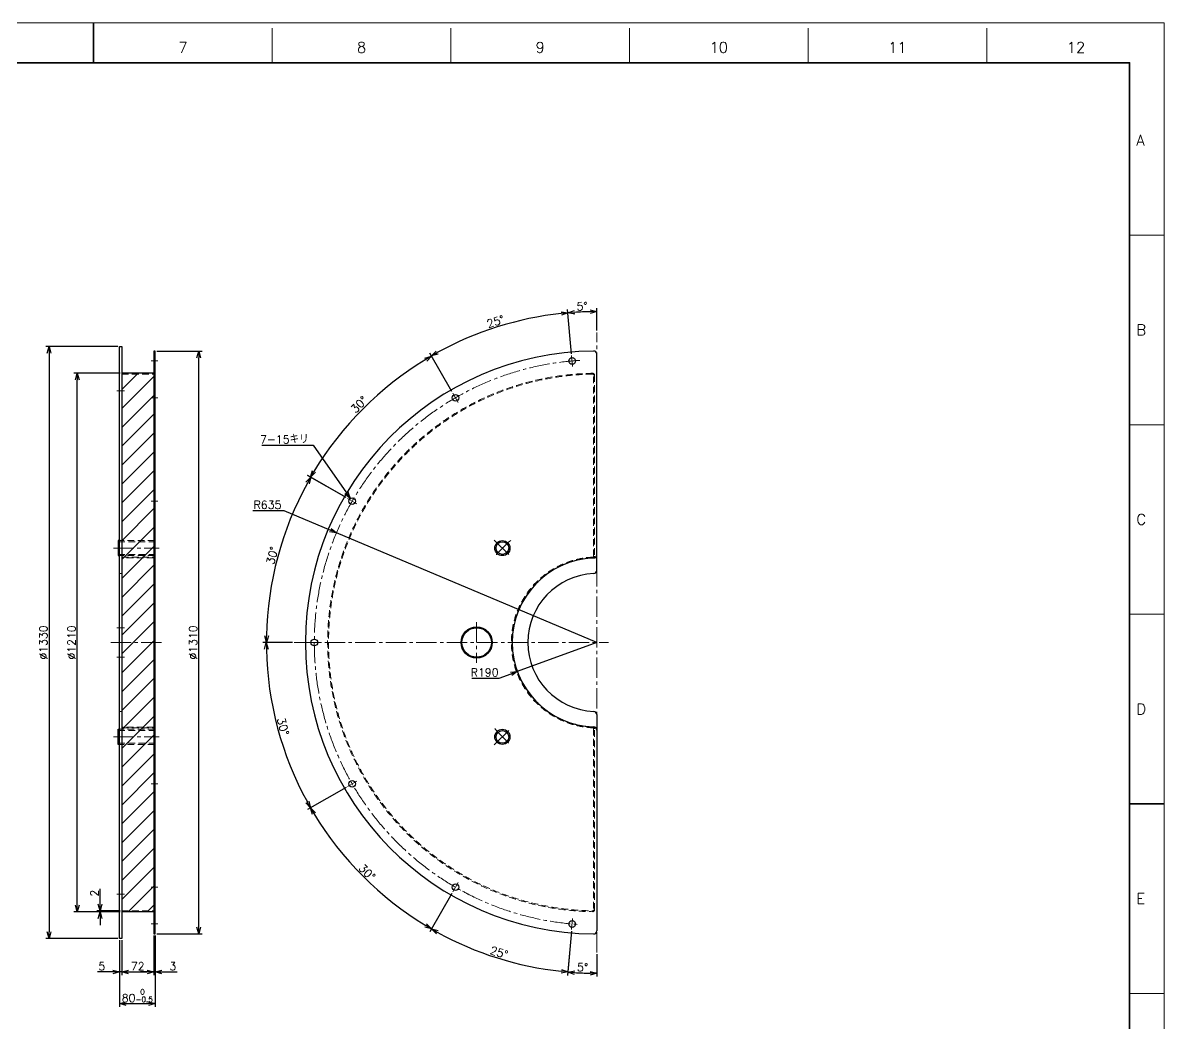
# Model space of a CAD drawing. Header units: millimetres. Extents: x 0 to 4969, y -29 to 3498.
# Drawn here: x 2403 to 4969, y 1250 to 3498 of the extents above; entities that cross this region are included whole.
import ezdxf
from ezdxf.enums import TextEntityAlignment as Align

# ---------------------------------------------------------------- set-up
doc = ezdxf.new("R2010")
doc.units = ezdxf.units.MM
doc.header["$LTSCALE"] = 2.4
doc.header["$PDMODE"] = 99
doc.header["$PDSIZE"] = 1
for name, pattern in [('CENTER2', [28.575, 19.05, -3.175, 3.175, -3.175]), ('HIDDEN', [9.525, 6.35, -3.175]), ('PHANTOM2', [31.75, 15.875, -3.175, 3.175, -3.175, 3.175, -3.175])]:
    doc.linetypes.add(name, pattern=pattern)
for name, color, linetype, lineweight in [('04_HIDDEN', 2, 'HIDDEN', 13), ('05_CENTER', 4, 'CENTER2', 13), ('06_PHANTOM', 2, 'PHANTOM2', 13), ('08_DIM', 3, 'Continuous', 13), ('90_FRAME', 5, 'Continuous', 35)]:
    doc.layers.add(name, color=color, linetype=linetype, lineweight=lineweight)
doc.layers.add('91_BLANK', color=5, linetype='Continuous', lineweight=0, plot=False)
doc.styles.add('KSS_TXT', font='txt.shx', dxfattribs={"bigfont": 'extfont2.shx'})
doc.dimstyles.new('KSS_DIM', dxfattribs={"dimscale": 6, "dimtxt": 3, "dimasz": 2.5, "dimexe": 1.25, "dimexo": 0.625, "dimtad": 1, "dimdsep": 46, "dimtxsty": 'KSS_TXT', "dimblk": 'OPEN30', "dimcen": 0, "dimazin": 2, "dimtfac": 0.75, "dimtmove": 0, "dimatfit": 3, "dimldrblk": 'OPEN30', "dimfxl": 1.25, "dimtolj": 1, "dimarcsym": 0})
doc.dimstyles.new('KSS_DIM$3', dxfattribs={"dimscale": 6, "dimtxt": 3, "dimasz": 2.5, "dimexe": 1.25, "dimexo": 0.625, "dimtad": 1, "dimtih": 1, "dimtoh": 1, "dimdsep": 46, "dimtxsty": 'KSS_TXT', "dimblk": 'OPEN30', "dimcen": 0, "dimazin": 2, "dimtfac": 0.75, "dimtofl": 0, "dimtmove": 0, "dimatfit": 3, "dimldrblk": 'OPEN30', "dimfxl": 1.25, "dimtolj": 1, "dimarcsym": 0})
doc.dimstyles.new('KSS_DIM$4', dxfattribs={"dimscale": 6, "dimtxt": 3, "dimasz": 2.5, "dimexe": 1.25, "dimexo": 0.625, "dimtad": 1, "dimdsep": 46, "dimtxsty": 'KSS_TXT', "dimblk": 'OPEN30', "dimcen": 0, "dimse1": 1, "dimazin": 2, "dimtfac": 0.75, "dimtmove": 0, "dimatfit": 3, "dimldrblk": 'OPEN30', "dimfxl": 1.25, "dimtolj": 1, "dimarcsym": 0})

# ---------------------------------------------------------------- blocks, each defined once
blk = doc.blocks.new('_Open30')
at = {"color": 0, "linetype": 'ByBlock', "lineweight": -2}
for p, q in [((-1, 0.27), (0, 0)), ((0, 0), (-1, -0.27)), ((0, 0), (-1, 0))]:
    blk.add_line(p, q, dxfattribs=at)
blk = doc.blocks.new('*D172')
at = {"layer": '08_DIM', "color": 0, "lineweight": -2, "transparency": 16777216}
for p, q in [((2616.7, 2770.1), (2454.6, 2770.1)), ((2462.1, 2755.1), (2462.1, 1455.1)), ((2616.7, 1440.1), (2454.6, 1440.1))]:
    blk.add_line(p, q, dxfattribs=at)
at = {"layer": 'Defpoints', "color": 0, "transparency": 16777216}
for p in [(2620.5, 2770.1), (2462.1, 1440.1), (2620.5, 1440.1)]:
    blk.add_point(p, dxfattribs=at)
at = {"layer": '08_DIM', "color": 0, "lineweight": -2, "transparency": 16777216, "xscale": 15, "yscale": 15, "zscale": 15}
for p, rotation in [((2462.1, 2770.1), 90), ((2462.1, 1440.1), 270)]:
    blk.add_blockref('_Open30', p, dxfattribs=dict(at, rotation=rotation))
at = {"layer": '08_DIM', "color": 0, "transparency": 16777216, "insert": (2449.3, 2105.1), "char_height": 18, "attachment_point": 5, "rotation": 90, "style": 'KSS_TXT'}
blk.add_mtext('\\A1;%%C1330', dxfattribs=at)
blk = doc.blocks.new('*D173')
at = {"layer": '08_DIM', "color": 0, "lineweight": -2, "transparency": 16777216}
for p, q in [((2704.2, 2760.1), (2806, 2760.1)), ((2798.5, 1465.1), (2798.5, 2745.1)), ((2704.2, 1450.1), (2806, 1450.1))]:
    blk.add_line(p, q, dxfattribs=at)
at = {"layer": 'Defpoints', "color": 0, "transparency": 16777216}
for p in [(2700.5, 2760.1), (2798.5, 2760.1), (2700.5, 1450.1)]:
    blk.add_point(p, dxfattribs=at)
at = {"layer": '08_DIM', "color": 0, "lineweight": -2, "transparency": 16777216, "xscale": 15, "yscale": 15, "zscale": 15}
for p, rotation in [((2798.5, 2760.1), 90), ((2798.5, 1450.1), 270)]:
    blk.add_blockref('_Open30', p, dxfattribs=dict(at, rotation=rotation))
at = {"layer": '08_DIM', "color": 0, "transparency": 16777216, "insert": (2785.8, 2105.1), "char_height": 18, "attachment_point": 5, "rotation": 90, "style": 'KSS_TXT'}
blk.add_mtext('\\A1;%%C1310', dxfattribs=at)
blk = doc.blocks.new('*D174')
at = {"layer": '08_DIM', "color": 0, "lineweight": -2, "transparency": 16777216}
for p, q in [((2697.5, 1446.3), (2697.5, 1357.2)), ((2625.5, 1436.3), (2625.5, 1357.2)), ((2640.5, 1364.7), (2682.5, 1364.7))]:
    blk.add_line(p, q, dxfattribs=at)
at = {"layer": 'Defpoints', "color": 0, "transparency": 16777216}
for p in [(2625.5, 1440.1), (2697.5, 1450.1), (2697.5, 1364.7)]:
    blk.add_point(p, dxfattribs=at)
at = {"layer": '08_DIM', "color": 0, "lineweight": -2, "transparency": 16777216, "xscale": 15, "yscale": 15, "zscale": 15, "rotation": 180}
blk.add_blockref('_Open30', (2625.5, 1364.7), dxfattribs=at)
at = {"layer": '08_DIM', "color": 0, "lineweight": -2, "transparency": 16777216, "xscale": 15, "yscale": 15, "zscale": 15}
blk.add_blockref('_Open30', (2697.5, 1364.7), dxfattribs=at)
at = {"layer": '08_DIM', "color": 0, "transparency": 16777216, "insert": (2661.5, 1377.5), "char_height": 18, "attachment_point": 5, "style": 'KSS_TXT'}
blk.add_mtext('\\A1;72', dxfattribs=at)
blk = doc.blocks.new('*D175')
at = {"layer": '08_DIM', "color": 0, "lineweight": -2, "transparency": 16777216}
for p, q in [((2620.5, 1436.3), (2620.5, 1357.2)), ((2625.5, 1436.3), (2625.5, 1357.2)), ((2605.5, 1364.7), (2571, 1364.7)), ((2625.5, 1364.7), (2620.5, 1364.7)), ((2640.5, 1364.7), (2655.5, 1364.7))]:
    blk.add_line(p, q, dxfattribs=at)
at = {"layer": 'Defpoints', "color": 0, "transparency": 16777216}
for p in [(2620.5, 1440.1), (2625.5, 1440.1), (2620.5, 1364.7)]:
    blk.add_point(p, dxfattribs=at)
at = {"layer": '08_DIM', "color": 0, "lineweight": -2, "transparency": 16777216, "xscale": 15, "yscale": 15, "zscale": 15}
blk.add_blockref('_Open30', (2620.5, 1364.7), dxfattribs=at)
at = {"layer": '08_DIM', "color": 0, "lineweight": -2, "transparency": 16777216, "xscale": 15, "yscale": 15, "zscale": 15, "rotation": 180}
blk.add_blockref('_Open30', (2625.5, 1364.7), dxfattribs=at)
at = {"layer": '08_DIM', "color": 0, "transparency": 16777216, "insert": (2580.7, 1377.5), "char_height": 18, "attachment_point": 5, "style": 'KSS_TXT'}
blk.add_mtext('\\A1;5', dxfattribs=at)
blk = doc.blocks.new('*D176')
at = {"layer": '08_DIM', "color": 0, "lineweight": -2, "transparency": 16777216}
for p, q in [((2697.5, 1446.3), (2697.5, 1357.2)), ((2700.5, 1446.3), (2700.5, 1357.2)), ((2682.5, 1364.7), (2667.5, 1364.7)), ((2697.5, 1364.7), (2700.5, 1364.7)), ((2715.5, 1364.7), (2750, 1364.7))]:
    blk.add_line(p, q, dxfattribs=at)
at = {"layer": 'Defpoints', "color": 0, "transparency": 16777216}
for p in [(2697.5, 1450.1), (2700.5, 1450.1), (2700.5, 1364.7)]:
    blk.add_point(p, dxfattribs=at)
at = {"layer": '08_DIM', "color": 0, "lineweight": -2, "transparency": 16777216, "xscale": 15, "yscale": 15, "zscale": 15}
blk.add_blockref('_Open30', (2697.5, 1364.7), dxfattribs=at)
at = {"layer": '08_DIM', "color": 0, "lineweight": -2, "transparency": 16777216, "xscale": 15, "yscale": 15, "zscale": 15, "rotation": 180}
blk.add_blockref('_Open30', (2700.5, 1364.7), dxfattribs=at)
at = {"layer": '08_DIM', "color": 0, "transparency": 16777216, "insert": (2740.2, 1377.5), "char_height": 18, "attachment_point": 5, "style": 'KSS_TXT'}
blk.add_mtext('\\A1;3', dxfattribs=at)
blk = doc.blocks.new('*D177')
at = {"layer": '08_DIM', "color": 0, "lineweight": -2, "transparency": 16777216}
for p, q in [((2920.2, 2401.6), (2990, 2401.6)), ((2990, 2401.6), (3094.5, 2357.6)), ((3693.5, 2105.1), (3108.3, 2351.8))]:
    blk.add_line(p, q, dxfattribs=at)
at = {"layer": 'Defpoints', "color": 0, "transparency": 16777216}
for p in [(3108.3, 2351.8), (3693.5, 2105.1)]:
    blk.add_point(p, dxfattribs=at)
at = {"layer": '08_DIM', "color": 0, "lineweight": -2, "transparency": 16777216, "xscale": 15, "yscale": 15, "zscale": 15, "rotation": 337.1412779763731}
blk.add_blockref('_Open30', (3108.3, 2351.8), dxfattribs=at)
at = {"layer": '08_DIM', "color": 0, "transparency": 16777216, "insert": (2953.2, 2414.4), "char_height": 18, "attachment_point": 5, "style": 'KSS_TXT'}
blk.add_mtext('\\A1;R635', dxfattribs=at)
blk = doc.blocks.new('*D178')
at = {"layer": '08_DIM', "color": 0, "lineweight": -2, "transparency": 16777216}
for p, q in [((3636.7, 2753.6), (3628, 2853.2)), ((3693.5, 2805.8), (3693.5, 2856))]:
    blk.add_line(p, q, dxfattribs=at)
blk.add_arc((3693.5, 2105.1), 743.5, 91.156, 93.844, dxfattribs=at)
at = {"layer": 'Defpoints', "color": 0, "transparency": 16777216}
for p in [(3671.8, 2848.2), (3693.5, 2802), (3637, 2749.9), (3639.2, 2725.5), (3693.5, 1408.2)]:
    blk.add_point(p, dxfattribs=at)
at = {"layer": '08_DIM', "color": 0, "lineweight": -2, "transparency": 16777216, "xscale": 15, "yscale": 15, "zscale": 15}
for p, rotation in [((3628.7, 2845.7), 184.421990744243), ((3693.5, 2848.5), 0.5780092557662301)]:
    blk.add_blockref('_Open30', p, dxfattribs=dict(at, rotation=rotation))
at = {"layer": '08_DIM', "color": 0, "transparency": 16777216, "insert": (3660.5, 2860.6), "char_height": 18, "attachment_point": 5, "rotation": 2.5, "style": 'KSS_TXT'}
blk.add_mtext('\\A1;5%%d', dxfattribs=at)
blk = doc.blocks.new('*D179')
at = {"layer": '08_DIM', "color": 0, "lineweight": -2, "transparency": 16777216}
for p, q in [((3636.7, 2753.6), (3628, 2853.3)), ((3368, 2668.9), (3317.9, 2755.5))]:
    blk.add_line(p, q, dxfattribs=at)
blk.add_arc((3693.5, 2105.1), 743.6, 96.1559, 118.8441, dxfattribs=at)
at = {"layer": 'Defpoints', "color": 0, "transparency": 16777216}
for p in [(3522, 2828.6), (3637, 2749.9), (3639.2, 2725.5), (3369.8, 2665.6), (3382.1, 2644.4)]:
    blk.add_point(p, dxfattribs=at)
at = {"layer": '08_DIM', "color": 0, "lineweight": -2, "transparency": 16777216, "xscale": 15, "yscale": 15, "zscale": 15}
for p, rotation in [((3628.6, 2845.8), 5.577925098472186), ((3321.7, 2749), 209.4220749015429)]:
    blk.add_blockref('_Open30', p, dxfattribs=dict(at, rotation=rotation))
at = {"layer": '08_DIM', "color": 0, "transparency": 16777216, "insert": (3466, 2826.4), "char_height": 18, "attachment_point": 5, "rotation": 17.5, "style": 'KSS_TXT'}
blk.add_mtext('\\A1;25%%d', dxfattribs=at)
blk = doc.blocks.new('*D180')
at = {"layer": '08_DIM', "color": 0, "lineweight": -2, "transparency": 16777216}
for p, q in [((3368, 2668.9), (3318.2, 2755)), ((3129.7, 2430.6), (3043.5, 2480.3))]:
    blk.add_line(p, q, dxfattribs=at)
blk.add_arc((3693.5, 2105.1), 743, 121.1568, 148.8432, dxfattribs=at)
at = {"layer": 'Defpoints', "color": 0, "transparency": 16777216}
for p in [(3215.9, 2674.2), (3369.8, 2665.6), (3382.1, 2644.4), (3132.9, 2428.7), (3154.1, 2416.5)]:
    blk.add_point(p, dxfattribs=at)
at = {"layer": '08_DIM', "color": 0, "lineweight": -2, "transparency": 16777216, "xscale": 15, "yscale": 15, "zscale": 15}
for p, rotation in [((3322, 2748.5), 30.57840236113079), ((3050, 2476.6), 239.4215976388766)]:
    blk.add_blockref('_Open30', p, dxfattribs=dict(at, rotation=rotation))
at = {"layer": '08_DIM', "color": 0, "transparency": 16777216, "insert": (3159.1, 2639.5), "char_height": 18, "attachment_point": 5, "rotation": 45, "style": 'KSS_TXT'}
blk.add_mtext('\\A1;30%%d', dxfattribs=at)
blk = doc.blocks.new('*D181')
at = {"layer": '08_DIM', "color": 0, "lineweight": -2, "transparency": 16777216}
for p, q in [((3129.7, 2430.6), (3043.9, 2480.1)), ((3009.7, 2105.1), (2943.4, 2105.1))]:
    blk.add_line(p, q, dxfattribs=at)
blk.add_arc((3693.5, 2105.1), 742.6, 151.1574, 178.8426, dxfattribs=at)
at = {"layer": 'Defpoints', "color": 0, "transparency": 16777216}
for p in [(3132.9, 2428.7), (3154.1, 2416.5), (2995.7, 2359.1), (3013.4, 2105.1), (3719.7, 2105.1)]:
    blk.add_point(p, dxfattribs=at)
at = {"layer": '08_DIM', "color": 0, "lineweight": -2, "transparency": 16777216, "xscale": 15, "yscale": 15, "zscale": 15}
for p, rotation in [((3050.4, 2476.4), 60.5787093861553), ((2950.9, 2105.1), 269.4212906138462)]:
    blk.add_blockref('_Open30', p, dxfattribs=dict(at, rotation=rotation))
at = {"layer": '08_DIM', "color": 0, "transparency": 16777216, "insert": (2963.9, 2300.6), "char_height": 18, "attachment_point": 5, "rotation": 75, "style": 'KSS_TXT'}
blk.add_mtext('\\A1;30%%d', dxfattribs=at)
blk = doc.blocks.new('*D182')
at = {"layer": '08_DIM', "color": 0, "lineweight": -2, "transparency": 16777216}
for p, q in [((3009.7, 2105.1), (2943, 2105.1)), ((3129.7, 1779.6), (3043.5, 1729.9))]:
    blk.add_line(p, q, dxfattribs=at)
blk.add_arc((3693.5, 2105.1), 742.9, 181.1568, 208.8432, dxfattribs=at)
at = {"layer": 'Defpoints', "color": 0, "transparency": 16777216}
for p in [(3013.4, 2105.1), (3719.7, 2105.1), (2961.8, 1976.1), (3132.9, 1781.5), (3154.1, 1793.7)]:
    blk.add_point(p, dxfattribs=at)
at = {"layer": '08_DIM', "color": 0, "lineweight": -2, "transparency": 16777216, "xscale": 15, "yscale": 15, "zscale": 15}
for p, rotation in [((2950.5, 2105.1), 90.578407438367), ((3050, 1733.6), 299.4215925616389)]:
    blk.add_blockref('_Open30', p, dxfattribs=dict(at, rotation=rotation))
at = {"layer": '08_DIM', "color": 0, "transparency": 16777216, "insert": (2988.1, 1916.1), "char_height": 18, "attachment_point": 5, "rotation": 285, "style": 'KSS_TXT'}
blk.add_mtext('\\A1;30%%d', dxfattribs=at)
blk = doc.blocks.new('*D183')
at = {"layer": '08_DIM', "color": 0, "lineweight": -2, "transparency": 16777216}
for p, q in [((3129.7, 1779.6), (3043.4, 1729.8)), ((3368, 1541.3), (3318.1, 1455))]:
    blk.add_line(p, q, dxfattribs=at)
blk.add_arc((3693.5, 2105.1), 743.1, 211.1565, 238.8435, dxfattribs=at)
at = {"layer": 'Defpoints', "color": 0, "transparency": 16777216}
for p in [(3132.9, 1781.5), (3154.1, 1793.7), (3124.2, 1627.4), (3382.1, 1565.8), (3369.8, 1544.6)]:
    blk.add_point(p, dxfattribs=at)
at = {"layer": '08_DIM', "color": 0, "lineweight": -2, "transparency": 16777216, "xscale": 15, "yscale": 15, "zscale": 15}
for p, rotation in [((3049.9, 1733.5), 120.5782621786612), ((3321.9, 1461.5), 329.4217378213505)]:
    blk.add_blockref('_Open30', p, dxfattribs=dict(at, rotation=rotation))
at = {"layer": '08_DIM', "color": 0, "transparency": 16777216, "insert": (3177, 1588.6), "char_height": 18, "attachment_point": 5, "rotation": 315, "style": 'KSS_TXT'}
blk.add_mtext('\\A1;30%%d', dxfattribs=at)
blk = doc.blocks.new('*D184')
at = {"layer": '08_DIM', "color": 0, "lineweight": -2, "transparency": 16777216}
for p, q in [((3368, 1541.3), (3318.1, 1455)), ((3636.7, 1456.6), (3628, 1357.2))]:
    blk.add_line(p, q, dxfattribs=at)
blk.add_arc((3693.5, 2105.1), 743.2, 241.1564, 263.8436, dxfattribs=at)
at = {"layer": 'Defpoints', "color": 0, "transparency": 16777216}
for p in [(3382.1, 1565.8), (3369.8, 1544.6), (3639.2, 1484.7), (3637, 1460.3), (3419.1, 1414.4)]:
    blk.add_point(p, dxfattribs=at)
at = {"layer": '08_DIM', "color": 0, "lineweight": -2, "transparency": 16777216, "xscale": 15, "yscale": 15, "zscale": 15}
for p, rotation in [((3321.8, 1461.4), 150.5781969369914), ((3628.7, 1364.7), 354.4218030630051)]:
    blk.add_blockref('_Open30', p, dxfattribs=dict(at, rotation=rotation))
at = {"layer": '08_DIM', "color": 0, "transparency": 16777216, "insert": (3473.8, 1408.4), "char_height": 18, "attachment_point": 5, "rotation": 342.5, "style": 'KSS_TXT'}
blk.add_mtext('\\A1;25%%d', dxfattribs=at)
blk = doc.blocks.new('*D185')
at = {"layer": '08_DIM', "color": 0, "lineweight": -2, "transparency": 16777216}
for p, q in [((3636.7, 1456.6), (3628, 1357.1)), ((3693.5, 1404.4), (3693.5, 1354.2))]:
    blk.add_line(p, q, dxfattribs=at)
blk.add_arc((3693.5, 2105.1), 743.4, 266.1561, 268.8439, dxfattribs=at)
at = {"layer": 'Defpoints', "color": 0, "transparency": 16777216}
for p in [(3693.5, 2802), (3639.2, 1484.7), (3637, 1460.3), (3693.5, 1408.2), (3650.2, 1363)]:
    blk.add_point(p, dxfattribs=at)
at = {"layer": '08_DIM', "color": 0, "lineweight": -2, "transparency": 16777216, "xscale": 15, "yscale": 15, "zscale": 15}
for p, rotation in [((3628.7, 1364.5), 175.5780691425016), ((3693.5, 1361.7), 359.4219308574891)]:
    blk.add_blockref('_Open30', p, dxfattribs=dict(at, rotation=rotation))
at = {"layer": '08_DIM', "color": 0, "transparency": 16777216, "insert": (3661.6, 1375.2), "char_height": 18, "attachment_point": 5, "rotation": 357.5, "style": 'KSS_TXT'}
blk.add_mtext('\\A1;5%%d', dxfattribs=at)
blk = doc.blocks.new('*D186')
at = {"layer": '08_DIM', "color": 0, "lineweight": -2, "transparency": 16777216}
for p, q in [((2940.3, 2548.7), (3056.1, 2548.7)), ((3056.1, 2548.7), (3130.7, 2441.1))]:
    blk.add_line(p, q, dxfattribs=at)
at = {"layer": 'Defpoints', "color": 0, "transparency": 16777216}
for p in [(3139.3, 2428.8), (3147.8, 2416.4)]:
    blk.add_point(p, dxfattribs=at)
at = {"layer": '08_DIM', "color": 0, "lineweight": -2, "transparency": 16777216, "xscale": 15, "yscale": 15, "zscale": 15, "rotation": 304.7354236787965}
blk.add_blockref('_Open30', (3139.3, 2428.8), dxfattribs=at)
at = {"layer": '08_DIM', "color": 0, "transparency": 16777216, "insert": (2991.1, 2561.5), "char_height": 18, "attachment_point": 5, "style": 'KSS_TXT'}
blk.add_mtext('\\A1;7-15キリ', dxfattribs=at)
blk = doc.blocks.new('*D187')
at = {"layer": '08_DIM', "color": 0, "lineweight": -2, "transparency": 16777216}
for p, q in [((2700.5, 1446.3), (2700.5, 1286.2)), ((2620.5, 1436.3), (2620.5, 1286.2)), ((2635.5, 1293.7), (2685.5, 1293.7))]:
    blk.add_line(p, q, dxfattribs=at)
at = {"layer": 'Defpoints', "color": 0, "transparency": 16777216}
for p in [(2620.5, 1440.1), (2700.5, 1450.1), (2700.5, 1293.7)]:
    blk.add_point(p, dxfattribs=at)
at = {"layer": '08_DIM', "color": 0, "lineweight": -2, "transparency": 16777216, "xscale": 15, "yscale": 15, "zscale": 15, "rotation": 180}
blk.add_blockref('_Open30', (2620.5, 1293.7), dxfattribs=at)
at = {"layer": '08_DIM', "color": 0, "lineweight": -2, "transparency": 16777216, "xscale": 15, "yscale": 15, "zscale": 15}
blk.add_blockref('_Open30', (2700.5, 1293.7), dxfattribs=at)
at = {"layer": '08_DIM', "color": 0, "transparency": 16777216, "insert": (2660.5, 1311.5), "char_height": 18, "attachment_point": 5, "style": 'KSS_TXT'}
blk.add_mtext('80{\\H12.000000;\\S 0^ -0.5;}', dxfattribs=at)
blk = doc.blocks.new('*D189')
at = {"layer": '08_DIM', "color": 0, "lineweight": -2, "transparency": 16777216}
for p, q in [((2576.8, 1517.1), (2576.8, 1551.6)), ((2621.7, 1502.1), (2569.3, 1502.1)), ((2621.7, 1500.1), (2569.3, 1500.1)), ((2576.8, 1500.1), (2576.8, 1502.1)), ((2576.8, 1485.1), (2576.8, 1470.1))]:
    blk.add_line(p, q, dxfattribs=at)
at = {"layer": 'Defpoints', "color": 0, "transparency": 16777216}
for p in [(2576.8, 1502.1), (2625.5, 1502.1), (2625.5, 1500.1)]:
    blk.add_point(p, dxfattribs=at)
at = {"layer": '08_DIM', "color": 0, "lineweight": -2, "transparency": 16777216, "xscale": 15, "yscale": 15, "zscale": 15}
for p, rotation in [((2576.8, 1502.1), 270), ((2576.8, 1500.1), 90)]:
    blk.add_blockref('_Open30', p, dxfattribs=dict(at, rotation=rotation))
at = {"layer": '08_DIM', "color": 0, "transparency": 16777216, "insert": (2564, 1541.8), "char_height": 18, "attachment_point": 5, "rotation": 90, "style": 'KSS_TXT'}
blk.add_mtext('\\A1;2', dxfattribs=at)
blk = doc.blocks.new('*D190')
at = {"layer": '08_DIM', "color": 0, "lineweight": -2, "transparency": 16777216}
for p, q in [((2621.7, 2710.1), (2518.1, 2710.1)), ((2525.6, 1515.1), (2525.6, 2695.1)), ((2621.7, 1500.1), (2518.1, 1500.1))]:
    blk.add_line(p, q, dxfattribs=at)
at = {"layer": 'Defpoints', "color": 0, "transparency": 16777216}
for p in [(2525.6, 2710.1), (2625.5, 2710.1), (2625.5, 1500.1)]:
    blk.add_point(p, dxfattribs=at)
at = {"layer": '08_DIM', "color": 0, "lineweight": -2, "transparency": 16777216, "xscale": 15, "yscale": 15, "zscale": 15}
for p, rotation in [((2525.6, 2710.1), 90), ((2525.6, 1500.1), 270)]:
    blk.add_blockref('_Open30', p, dxfattribs=dict(at, rotation=rotation))
at = {"layer": '08_DIM', "color": 0, "transparency": 16777216, "insert": (2512.8, 2105.1), "char_height": 18, "attachment_point": 5, "rotation": 90, "style": 'KSS_TXT'}
blk.add_mtext('\\A1;%%C1210', dxfattribs=at)
blk = doc.blocks.new('*D193')
at = {"layer": '08_DIM', "color": 0, "lineweight": -2, "transparency": 16777216}
for p, q in [((3693.5, 2105.1), (3514.9, 2040.1)), ((3474, 2025.2), (3500.8, 2035)), ((3412.5, 2025.2), (3474, 2025.2))]:
    blk.add_line(p, q, dxfattribs=at)
at = {"layer": 'Defpoints', "color": 0, "transparency": 16777216}
for p in [(3693.5, 2105.1), (3514.9, 2040.1)]:
    blk.add_point(p, dxfattribs=at)
at = {"layer": '08_DIM', "color": 0, "lineweight": -2, "transparency": 16777216, "xscale": 15, "yscale": 15, "zscale": 15, "rotation": 20.00774022208108}
blk.add_blockref('_Open30', (3514.9, 2040.1), dxfattribs=at)
at = {"layer": '08_DIM', "color": 0, "transparency": 16777216, "insert": (3441.4, 2037.9), "char_height": 18, "attachment_point": 5, "style": 'KSS_TXT'}
blk.add_mtext('\\A1;R190', dxfattribs=at)

msp = doc.modelspace()

# ---------------------------------------------------------------- hatches: boundary and pattern name
h = msp.add_hatch()
h.set_pattern_fill('_USER', color=3, scale=30, angle=225, pattern_type=0)
h.set_pattern_definition([(225, (5035.634, -10699.196), (21.213203, -21.213203), [])])
h.paths.add_polyline_path([(2697.4554, 2708.093), (2625.4554, 2708.093), (2625.4554, 1502.0903), (2697.4554, 1502.0903)])

# ---------------------------------------------------------------- linework, layer by layer
for p, q in [((3693.4542, 2266.9415), (3693.4542, 2753.0538)), ((3693.4542, 1943.2418), (3693.4542, 1457.1294))]:
    msp.add_line(p, q)
at = {"color": 0}
for p, q in [((2697.4554, 2710.093), (2625.4554, 2710.093)), ((2620.4554, 2334.2237), (2617.4554, 2334.2237)), ((2617.4554, 2334.2237), (2617.4554, 2300.2237)), ((2700.4554, 2334.2237), (2697.4554, 2334.2237)), ((2617.4554, 2300.2237), (2620.4554, 2300.2237)), ((2617.4554, 1875.9596), (2617.4554, 1909.9596)), ((2617.4554, 1909.9596), (2620.4554, 1909.9596)), ((2700.4554, 1909.9597), (2697.4554, 1909.9597)), ((2620.4554, 1875.9596), (2617.4554, 1875.9596)), ((2700.4554, 1875.9597), (2697.4554, 1875.9597)), ((2697.4554, 1500.0903), (2625.4554, 1500.0903))]:
    msp.add_line(p, q, dxfattribs=at)
for points in [[(2625.4554, 2770.0916), (2625.4554, 1440.0916), (2620.4554, 1440.0916), (2620.4554, 2770.0916)], [(2697.4554, 2760.0916), (2697.4554, 1450.0916), (2700.4554, 1450.0916), (2700.4554, 2760.0916)]]:
    msp.add_lwpolyline(points, close=True, dxfattribs=at)
at = {"color": 3}
for points in [[(2620.4554, 2334.2237), (2618.9554, 2334.2237), (2618.9554, 2334.2237), (2620.4554, 2335.7237)], [(2699.4554, 2334.2237), (2699.4554, 2333.2237), (2699.4554, 2333.2237), (2700.4554, 2334.2237)], [(2620.4554, 2300.2237), (2618.9554, 2300.2237), (2618.9554, 2300.2237), (2620.4554, 2298.7237)], [(2699.4554, 2300.2237), (2699.4554, 2301.2237), (2699.4554, 2301.2237), (2700.4554, 2300.2237)], [(2620.4554, 1909.9596), (2618.9554, 1909.9596), (2618.9554, 1909.9596), (2620.4554, 1911.4596)], [(2699.4554, 1909.9597), (2699.4554, 1908.9597), (2699.4554, 1908.9597), (2700.4554, 1909.9597)], [(2620.4554, 1875.9596), (2618.9554, 1875.9596), (2618.9554, 1875.9596), (2620.4554, 1874.4596)], [(2699.4554, 1875.9597), (2699.4554, 1876.9597), (2699.4554, 1876.9597), (2700.4554, 1875.9597)]]:
    msp.add_lwpolyline(points, close=True, dxfattribs=at)
at = {"color": 0}
for centre, radius in [((3638.1103, 2737.6753), 7.5), ((3375.9542, 2655.0178), 7.5), ((3143.5281, 2422.5916), 7.5), ((3481.3221, 2317.2237), 17), ((3481.3221, 2317.2237), 14.2), ((3423.4531, 2105.0906), 35), ((3423.4531, 2105.0906), 33), ((3058.4542, 2105.0916), 7.5), ((3481.3221, 1892.9596), 17), ((3481.3221, 1892.9596), 14.2), ((3143.5281, 1787.5916), 7.5), ((3375.9542, 1555.1655), 7.5), ((3638.1103, 1472.508), 7.5)]:
    msp.add_circle(centre, radius, dxfattribs=at)
for centre, radius, start, end in [((3693.4542, 2105.0916), 655, 90.6189479, 269.3810521), ((3686.4542, 2753.0538), 7, 0, 90.6189479), ((3693.4266, 2105.0916), 155, 92.4667482, 267.5332518), ((3686.4542, 1457.1294), 7, 269.3810521, 0)]:
    msp.add_arc(centre, radius, start, end, dxfattribs=at)
for centre, radius, start, end in [((3693.4542, 2105.0916), 190, 92.111375, 267.888625), ((3686.4542, 2301.9415), 7, 272.4667482, 0), ((3686.4542, 2266.9415), 7, 272.4667482, 0), ((3686.4542, 1943.2418), 7, 0, 87.5332518), ((3686.4542, 1908.2418), 7, 0, 87.5332518)]:
    msp.add_arc(centre, radius, start, end)
at = {"layer": '04_HIDDEN'}
for p, q in [((2625.4554, 2708.093), (2697.4554, 2708.093)), ((3686.4542, 2298.8827), (3686.4542, 2706.0256)), ((3688.4542, 2706.0256), (3688.4542, 2298.8815)), ((2699.4554, 2331.4237), (2699.4554, 2303.0237)), ((2625.4554, 2297.0916), (2697.4554, 2297.0916)), ((2697.4554, 2295.0916), (2625.4554, 2295.0916)), ((2620.4554, 2260.0916), (2625.4554, 2260.0916)), ((2620.4554, 1950.0916), (2625.4554, 1950.0916)), ((2697.4554, 1915.0916), (2625.4554, 1915.0916)), ((2625.4554, 1913.0916), (2697.4554, 1913.0916)), ((2699.4554, 1878.7596), (2699.4554, 1907.1596)), ((3686.4542, 1911.3006), (3686.4542, 1504.1576)), ((3688.4542, 1504.1576), (3688.4542, 1911.3018)), ((2625.4554, 1502.0903), (2697.4554, 1502.0903))]:
    msp.add_line(p, q, dxfattribs=at)
for points in [[(2617.4554, 2334.2237), (2617.4554, 2331.4237), (2699.4554, 2331.4237), (2699.4554, 2334.2237)], [(2617.4554, 2300.2237), (2617.4554, 2303.0237), (2699.4554, 2303.0237), (2699.4554, 2300.2237)], [(2617.4554, 1909.9597), (2617.4554, 1907.1597), (2699.4554, 1907.1597), (2699.4554, 1909.9597)], [(2617.4554, 1875.9597), (2617.4554, 1878.7597), (2699.4554, 1878.7597), (2699.4554, 1875.9597)]]:
    msp.add_lwpolyline(points, close=True, dxfattribs=at)
for centre, radius, start, end in [((3693.4542, 2105.0916), 605.0014, 90.8580368, 269.1419632), ((3693.4542, 2105.0916), 603.0014, 90.8580368, 269.1419632), ((3684.4542, 2706.0256), 4, 0, 90.8580368), ((3684.4542, 2706.0256), 2, 0, 90.8580368), ((3693.4542, 2105.0916), 192, 92.6530849, 267.3469151), ((3693.4536, 2105.0911), 189.9995, 92.6467268, 267.3709772), ((3684.4542, 2298.8827), 2, 273.2275702, 0), ((3684.4542, 2298.8815), 4, 273.2349343, 0), ((3684.4542, 1911.3006), 2, 0, 86.7724298), ((3684.4542, 1911.3018), 4, 0, 86.7650657), ((3684.4542, 1504.1576), 4, 269.1419632, 0), ((3684.4542, 1504.1576), 2, 269.1419632, 0)]:
    msp.add_arc(centre, radius, start, end, dxfattribs=at)
at = {"layer": '05_CENTER'}
for p, q in [((3693.4542, 1408.1727), (3693.4542, 2802.0106)), ((3637.0445, 2749.8577), (3639.1761, 2725.4929)), ((2691.6462, 2737.6753), (2706.3494, 2737.6753)), ((2614.5264, 2670.9183), (2631.5867, 2670.9183)), ((2691.6462, 2655.0178), (2706.3494, 2655.0178)), ((3369.8397, 2665.6083), (3382.0686, 2644.4272)), ((2691.6462, 2422.5916), (2706.3494, 2422.5916)), ((3132.9375, 2428.7061), (3154.1186, 2416.4772)), ((3463.1493, 2335.3965), (3499.495, 2299.0508)), ((2607.1252, 2317.2237), (2709.7517, 2317.2237)), ((2614.5264, 2138.336), (2631.5867, 2138.336)), ((3423.4542, 2150.7721), (3423.4542, 2059.4112)), ((2600.8978, 2105.0916), (2717.5083, 2105.0916)), ((3013.4179, 2105.0916), (3719.6904, 2105.0916)), ((3046.2253, 2105.0916), (3070.6831, 2105.0916)), ((2614.5264, 2071.8473), (2631.5867, 2071.8473)), ((3463.1493, 1874.7868), (3499.495, 1911.1324)), ((2607.1252, 1892.9596), (2709.7517, 1892.9596)), ((2691.6462, 1787.5916), (2706.3494, 1787.5916)), ((3132.9375, 1781.4772), (3154.1186, 1793.7061)), ((3369.8397, 1544.5749), (3382.0686, 1565.7561)), ((2691.6462, 1555.1655), (2706.3494, 1555.1655)), ((2614.5264, 1539.265), (2631.5867, 1539.265)), ((2691.6462, 1472.508), (2706.3494, 1472.508)), ((3637.0445, 1460.3256), (3639.1761, 1484.6904))]:
    msp.add_line(p, q, dxfattribs=at)
for centre, radius, start, end in [((3693.4542, 2105.0916), 635, 93.4462709, 266.5537291), ((3693.4542, 2105.0916), 300, 130.0901103, 139.9098897), ((3693.4542, 2105.0916), 300, 220.0901103, 229.9098897), ((3693.3716, 2105.0916), 635, 241.6519634, 244.3629557)]:
    msp.add_arc(centre, radius, start, end, dxfattribs=at)
at = {"layer": '06_PHANTOM'}
for p, q in [((2700.4554, 2295.0916), (2697.4554, 2295.0916)), ((2700.4554, 1915.0916), (2697.4554, 1915.0916))]:
    msp.add_line(p, q, dxfattribs=at)
at = {"layer": '90_FRAME'}
for p, q in [((2562.2545, 3497.5188), (2562.2545, 3407.7472)), ((4969.2052, 1742.5855), (4891.4336, 1742.5855))]:
    msp.add_line(p, q, dxfattribs=at)
at = {"layer": '90_FRAME', "color": 4, "lineweight": 13}
for p, q in [((2963.8549, 3407.7472), (2963.8549, 3485.5188)), ((3365.4554, 3407.7472), (3365.4554, 3485.5188)), ((3767.0558, 3407.7472), (3767.0558, 3485.5188)), ((4168.6562, 3407.7472), (4168.6562, 3485.5188)), ((4570.2567, 3407.7472), (4570.2567, 3485.5188)), ((4969.2052, 3020.5355), (4891.4336, 3020.5355)), ((4969.2052, 2594.5522), (4891.4336, 2594.5522)), ((4969.2052, 2168.5689), (4891.4336, 2168.5689)), ((4969.2052, 1316.6022), (4891.4336, 1316.6022))]:
    msp.add_line(p, q, dxfattribs=at)
at = {"layer": '90_FRAME'}
msp.add_lwpolyline([(233.0754, 77.4239), (4891.4336, 77.4239), (4891.4336, 3407.7472), (233.0754, 3407.7472)], close=True, dxfattribs=at)
at = {"layer": '91_BLANK'}
msp.add_lwpolyline([(0, 0), (4969.2052, 0), (4969.2052, 3497.5188), (0, 3497.5188)], close=True, dxfattribs=at)

# ---------------------------------------------------------------- texts
at = {"layer": '90_FRAME', "color": 0, "lineweight": 13, "style": 'KSS_TXT'}
for s, p in [('7', (2763.0547, 3423.2374)), ('8', (3164.6551, 3423.2374)), ('9', (3566.2556, 3423.2374)), ('10', (3967.856, 3423.2374)), ('11', (4369.4564, 3423.2374)), ('12', (4771.0569, 3423.2374))]:
    msp.add_text(s, height=24, dxfattribs=at).set_placement(p, align=Align.BOTTOM_CENTER)
for s, p in [('A', (4906.8942, 3233.5271)), ('B', (4906.8942, 2807.5438)), ('C', (4906.8942, 2381.5605)), ('D', (4906.8942, 1955.5772)), ('E', (4906.8942, 1529.5939))]:
    msp.add_text(s, height=24, dxfattribs=at).set_placement(p, align=Align.MIDDLE_LEFT)

# ---------------------------------------------------------------- dimensions: what is measured, and where the dimension line sits
at = {"layer": '08_DIM'}
for base, line1, line2, picture, middle in [((3521.976, 2828.615), ((3369.8397, 2665.6083), (3382.0686, 2644.4272)), ((3637.0445, 2749.8577), (3639.1761, 2725.4929)), '*D179', (3466.0217, 2826.4152)), ((3671.8309, 2848.2352), ((3637.0445, 2749.8577), (3639.1761, 2725.4929)), ((3693.4542, 1408.1727), (3693.4542, 2802.0106)), '*D178', (3660.4683, 2860.5924)), ((3650.2304, 1362.9683), ((3693.4542, 1408.1727), (3693.4542, 2802.0106)), ((3637.0445, 1460.3256), (3639.1761, 1484.6904)), '*D185', (3661.585, 1375.1685)), ((3215.8933, 2674.2265), ((3132.9375, 2428.7061), (3154.1186, 2416.4772)), ((3369.8397, 2665.6083), (3382.0686, 2644.4272)), '*D180', (3159.0916, 2639.4542)), ((2995.6773, 2359.0616), ((3013.4179, 2105.0916), (3719.6904, 2105.0916)), ((3132.9375, 2428.7061), (3154.1186, 2416.4772)), '*D181', (2963.8821, 2300.5799)), ((2961.7949, 1976.0804), ((3132.9375, 1781.4772), (3154.1186, 1793.7061)), ((3013.4179, 2105.0916), (3719.6904, 2105.0916)), '*D182', (2988.1388, 1916.1029)), ((3124.1814, 1627.415), ((3369.8397, 1544.5749), (3382.0686, 1565.7561)), ((3132.9375, 1781.4772), (3154.1186, 1793.7061)), '*D183', (3176.9955, 1588.6329)), ((3419.054, 1414.385), ((3637.0445, 1460.3256), (3639.1761, 1484.6904)), ((3369.8397, 1544.5749), (3382.0686, 1565.7561)), '*D184', (3473.8024, 1408.4451))]:
    dim = msp.add_angular_dim_2l(base=base, line1=line1, line2=line2, dimstyle='KSS_DIM', dxfattribs=at)
    dim.commit()
    dim.dimension.update_dxf_attribs({"geometry": picture, "text_midpoint": middle})
for base, p1, p2, picture, middle in [((2462.0975, 1440.0916), (2620.4554, 2770.0916), (2620.4554, 1440.0916), '*D172', (2449.3475, 2105.0916)), ((2798.5464, 2760.0916), (2700.4554, 1450.0916), (2700.4554, 2760.0916), '*D173', (2785.7964, 2105.0916)), ((2525.5653, 2710.093), (2625.4554, 1500.0903), (2625.4554, 2710.093), '*D190', (2512.8153, 2105.0916))]:
    dim = msp.add_linear_dim(base=base, p1=p1, p2=p2, angle=90, text='%%C<>', dimstyle='KSS_DIM', dxfattribs=at)
    dim.commit()
    dim.dimension.update_dxf_attribs({"geometry": picture, "text_midpoint": middle})
dim = msp.add_diameter_dim_2p(p1=(3147.8015, 2416.4282), p2=(3139.2546, 2428.7551), text='7-<>キリ', dimstyle='KSS_DIM$3', override={"dimpost": '<>', "dimtix": 1}, dxfattribs=at)
dim.commit()
dim.dimension.update_dxf_attribs({"geometry": '*D186', "text_midpoint": (2991.1106, 2548.7439), "dimtype": 163})
for mpoint, picture, middle in [((3108.3236, 2351.7639), '*D177', (2953.2335, 2401.6259)), ((3514.9214, 2040.0837), '*D193', (3441.3601, 2025.1793))]:
    dim = msp.add_radius_dim(center=(3693.4542, 2105.0916), mpoint=mpoint, dimstyle='KSS_DIM$4', override={"dimtih": 1, "dimtoh": 1, "dimpost": 'R<>', "dimtix": 1}, dxfattribs=at)
    dim.commit()
    dim.dimension.update_dxf_attribs({"geometry": picture, "text_midpoint": middle, "dimtype": 164})
for base, p1, p2, angle, picture, middle in [((2576.7942, 1502.0903), (2625.4554, 1500.0903), (2625.4554, 1502.0903), 90, '*D189', (2564.0442, 1541.8403)), ((2620.4554, 1364.7033), (2625.4554, 1440.0916), (2620.4554, 1440.0916), 180, '*D175', (2580.7054, 1377.4658)), ((2697.4554, 1364.7033), (2625.4554, 1440.0916), (2697.4554, 1450.0916), 180, '*D174', (2661.4554, 1377.4533)), ((2700.4554, 1364.7033), (2697.4554, 1450.0916), (2700.4554, 1450.0916), 180, '*D176', (2740.2054, 1377.4533))]:
    dim = msp.add_linear_dim(base=base, p1=p1, p2=p2, angle=angle, dimstyle='KSS_DIM', dxfattribs=at)
    dim.commit()
    dim.dimension.update_dxf_attribs({"geometry": picture, "text_midpoint": middle})
dim = msp.add_linear_dim(base=(2700.4554, 1293.7373), p1=(2620.4554, 1440.0916), p2=(2700.4554, 1450.0916), dimstyle='KSS_DIM', override={"dimpost": '', "dimtol": 1, "dimlim": 0, "dimtp": 0, "dimtm": 0.5, "dimtfac": 0.666667, "dimtdec": 2, "dimtolj": 0, "dimtzin": 8}, dxfattribs=at)
dim.commit()
dim.dimension.update_dxf_attribs({"geometry": '*D187', "text_midpoint": (2660.4554, 1311.4956)})

doc.saveas('drawing.dxf')
